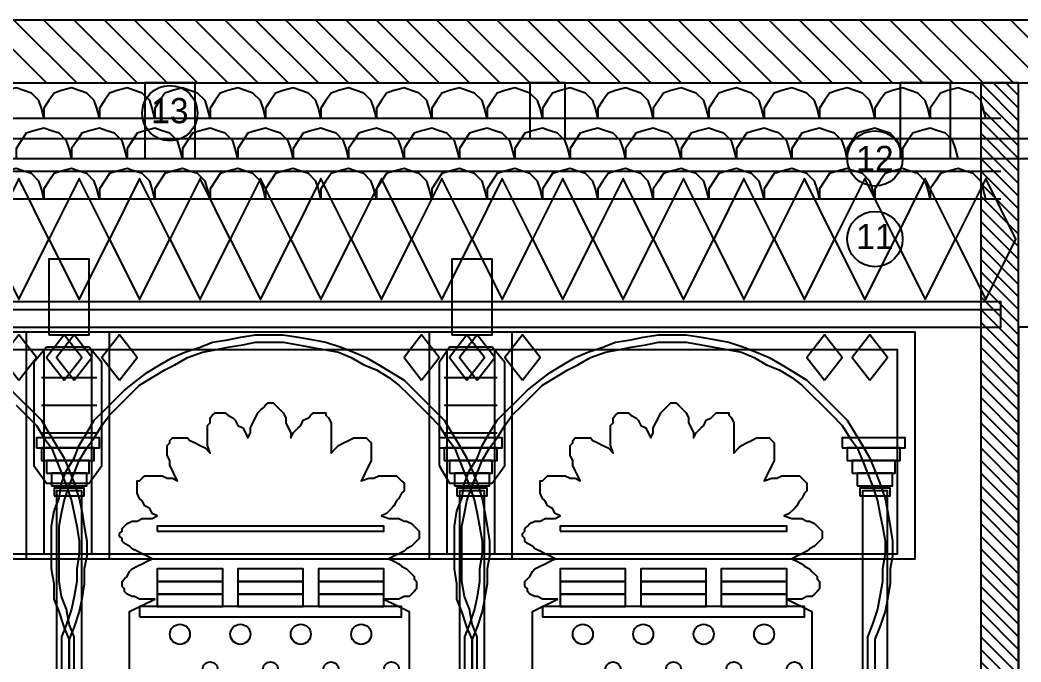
# Model space of a CAD drawing. Header units: metres. Extents: x 0 to 110, y 0 to 17.
# Drawn here: x 76.805 to 80.78, y 3.35 to 5.9 of the extents above; entities that cross this region are included whole.
import ezdxf
from ezdxf.enums import TextEntityAlignment as Align

# ---------------------------------------------------------------- set-up
doc = ezdxf.new("R2010")
doc.units = ezdxf.units.M
for name, color, linetype in [('A-ANNO', 2, 'CONTINUOUS'), ('A-HATCH', 8, 'CONTINUOUS'), ('A-WALL-CUT', 7, 'CONTINUOUS'), ('I-CEIL', 30, 'CONTINUOUS'), ('I-DECO', 8, 'CONTINUOUS'), ('I-FINE', 9, 'CONTINUOUS'), ('I-JOIN', 7, 'CONTINUOUS'), ('I-LIGHT', 2, 'CONTINUOUS')]:
    doc.layers.add(name, color=color, linetype=linetype)

msp = doc.modelspace()

# ---------------------------------------------------------------- linework, layer by layer
at = {"layer": 'A-ANNO'}
for centre in [(77.4, 5.53), (80.2, 5.35), (80.2, 5.03)]:
    msp.add_circle(centre, 0.11, dxfattribs=at)
at = {"layer": 'A-HATCH'}
for p, q in [((76.66, 5.9), (76.91, 5.65)), ((76.78, 5.9), (77.03, 5.65)), ((76.9, 5.9), (77.15, 5.65)), ((77.02, 5.9), (77.27, 5.65)), ((77.14, 5.9), (77.39, 5.65)), ((77.26, 5.9), (77.51, 5.65)), ((77.38, 5.9), (77.63, 5.65)), ((77.5, 5.9), (77.75, 5.65)), ((77.62, 5.9), (77.87, 5.65)), ((77.74, 5.9), (77.99, 5.65)), ((77.86, 5.9), (78.11, 5.65)), ((77.98, 5.9), (78.23, 5.65)), ((78.1, 5.9), (78.35, 5.65)), ((78.22, 5.9), (78.47, 5.65)), ((78.34, 5.9), (78.59, 5.65)), ((78.46, 5.9), (78.71, 5.65)), ((78.58, 5.9), (78.83, 5.65)), ((78.7, 5.9), (78.95, 5.65)), ((78.82, 5.9), (79.07, 5.65)), ((78.94, 5.9), (79.19, 5.65)), ((79.06, 5.9), (79.31, 5.65)), ((79.18, 5.9), (79.43, 5.65)), ((79.3, 5.9), (79.55, 5.65)), ((79.42, 5.9), (79.67, 5.65)), ((79.54, 5.9), (79.79, 5.65)), ((79.66, 5.9), (79.91, 5.65)), ((79.78, 5.9), (80.03, 5.65)), ((79.9, 5.9), (80.15, 5.65)), ((80.02, 5.9), (80.27, 5.65)), ((80.14, 5.9), (80.39, 5.65)), ((80.26, 5.9), (80.51, 5.65)), ((80.38, 5.9), (80.63, 5.65)), ((80.5, 5.9), (80.75, 5.65)), ((80.62, 5.9), (80.87, 5.65)), ((80.74, 5.9), (80.99, 5.65)), ((80.62, 5.65), (80.77, 5.5)), ((80.67, 5.65), (80.77, 5.55)), ((80.72, 5.65), (80.77, 5.6)), ((80.62, 5.6), (80.77, 5.45)), ((80.62, 5.55), (80.77, 5.4)), ((80.62, 5.5), (80.77, 5.35)), ((80.62, 5.45), (80.77, 5.3)), ((80.62, 5.4), (80.77, 5.25)), ((80.62, 5.35), (80.77, 5.2)), ((80.62, 5.3), (80.77, 5.15)), ((80.62, 5.25), (80.77, 5.1)), ((80.62, 5.2), (80.77, 5.05)), ((80.62, 5.15), (80.77, 5)), ((80.62, 5.1), (80.77, 4.95)), ((80.62, 5.05), (80.77, 4.9)), ((80.62, 5), (80.77, 4.85)), ((80.62, 4.95), (80.77, 4.8)), ((80.62, 4.9), (80.77, 4.75)), ((80.62, 4.85), (80.77, 4.7)), ((80.62, 4.8), (80.77, 4.65)), ((80.62, 4.75), (80.77, 4.6)), ((80.62, 4.7), (80.77, 4.55)), ((80.62, 4.65), (80.77, 4.5)), ((80.62, 4.6), (80.77, 4.45)), ((80.62, 4.55), (80.77, 4.4)), ((80.62, 4.5), (80.77, 4.35)), ((80.62, 4.45), (80.77, 4.3)), ((80.62, 4.4), (80.77, 4.25)), ((80.62, 4.35), (80.77, 4.2)), ((80.62, 4.3), (80.77, 4.15)), ((80.62, 4.25), (80.77, 4.1)), ((80.62, 4.2), (80.77, 4.05)), ((80.62, 4.15), (80.77, 4)), ((80.62, 4.1), (80.77, 3.95)), ((80.62, 4.05), (80.77, 3.9)), ((80.62, 4), (80.77, 3.85)), ((80.62, 3.95), (80.77, 3.8)), ((80.62, 3.9), (80.77, 3.75)), ((80.62, 3.85), (80.77, 3.7)), ((80.62, 3.8), (80.77, 3.65)), ((80.62, 3.75), (80.77, 3.6)), ((80.62, 3.7), (80.77, 3.55)), ((80.62, 3.65), (80.77, 3.5)), ((80.62, 3.6), (80.77, 3.45)), ((80.62, 3.55), (80.77, 3.4)), ((80.62, 3.5), (80.77, 3.35)), ((80.62, 3.45), (80.77, 3.3)), ((80.62, 3.4), (80.77, 3.25)), ((80.62, 3.35), (80.77, 3.2))]:
    msp.add_line(p, q, dxfattribs=at)
at = {"layer": 'A-WALL-CUT'}
for points in [[(71.15, 5.65), (83.65, 5.65), (83.65, 5.9), (71.15, 5.9)], [(80.62, 1.45), (80.77, 1.45), (80.77, 5.65), (80.62, 5.65)]]:
    msp.add_lwpolyline(points, close=True, dxfattribs=at)
at = {"layer": 'I-CEIL'}
for p, q in [((71.4, 5.43), (83.4, 5.43)), ((71.4, 5.35), (83.4, 5.35))]:
    msp.add_line(p, q, dxfattribs=at)
for points in [[(77.3, 5.35), (77.5, 5.35), (77.5, 5.65), (77.3, 5.65)], [(78.83, 5.43), (78.97, 5.43), (78.97, 5.65), (78.83, 5.65)], [(80.3, 5.35), (80.5, 5.35), (80.5, 5.65), (80.3, 5.65)]]:
    msp.add_lwpolyline(points, close=True, dxfattribs=at)
at = {"layer": 'I-DECO'}
for p, q in [((71.4, 5.3), (80.7, 5.3)), ((71.4, 4.75), (80.7, 4.75))]:
    msp.add_line(p, q, dxfattribs=at)
for points in [[(76.9, 5.51), (76.89, 5.55), (76.88, 5.58), (76.85, 5.61), (76.82, 5.62), (76.79, 5.63), (76.75, 5.62), (76.72, 5.61), (76.7, 5.58), (76.68, 5.55), (76.68, 5.51)], [(77.12, 5.51), (77.11, 5.55), (77.1, 5.58), (77.07, 5.61), (77.04, 5.62), (77.01, 5.63), (76.97, 5.62), (76.94, 5.61), (76.92, 5.58), (76.9, 5.55), (76.9, 5.51)], [(77.34, 5.51), (77.33, 5.55), (77.32, 5.58), (77.29, 5.61), (77.26, 5.62), (77.23, 5.63), (77.19, 5.62), (77.16, 5.61), (77.14, 5.58), (77.12, 5.55), (77.12, 5.51)], [(77.56, 5.51), (77.55, 5.55), (77.54, 5.58), (77.51, 5.61), (77.48, 5.62), (77.45, 5.63), (77.41, 5.62), (77.38, 5.61), (77.36, 5.58), (77.34, 5.55), (77.34, 5.51)], [(77.78, 5.51), (77.77, 5.55), (77.76, 5.58), (77.73, 5.61), (77.7, 5.62), (77.67, 5.63), (77.63, 5.62), (77.6, 5.61), (77.58, 5.58), (77.56, 5.55), (77.56, 5.51)], [(78, 5.51), (77.99, 5.55), (77.98, 5.58), (77.95, 5.61), (77.92, 5.62), (77.89, 5.63), (77.85, 5.62), (77.82, 5.61), (77.8, 5.58), (77.78, 5.55), (77.78, 5.51)], [(78.22, 5.51), (78.21, 5.55), (78.2, 5.58), (78.17, 5.61), (78.14, 5.62), (78.11, 5.63), (78.07, 5.62), (78.04, 5.61), (78.02, 5.58), (78, 5.55), (78, 5.51)], [(78.44, 5.51), (78.43, 5.55), (78.42, 5.58), (78.39, 5.61), (78.36, 5.62), (78.33, 5.63), (78.29, 5.62), (78.26, 5.61), (78.24, 5.58), (78.22, 5.55), (78.22, 5.51)], [(78.66, 5.51), (78.65, 5.55), (78.64, 5.58), (78.61, 5.61), (78.58, 5.62), (78.55, 5.63), (78.51, 5.62), (78.48, 5.61), (78.46, 5.58), (78.44, 5.55), (78.44, 5.51)], [(78.88, 5.51), (78.87, 5.55), (78.86, 5.58), (78.83, 5.61), (78.8, 5.62), (78.77, 5.63), (78.73, 5.62), (78.7, 5.61), (78.68, 5.58), (78.66, 5.55), (78.66, 5.51)], [(79.1, 5.51), (79.09, 5.55), (79.08, 5.58), (79.05, 5.61), (79.02, 5.62), (78.99, 5.63), (78.95, 5.62), (78.92, 5.61), (78.9, 5.58), (78.88, 5.55), (78.88, 5.51)], [(79.32, 5.51), (79.31, 5.55), (79.3, 5.58), (79.27, 5.61), (79.24, 5.62), (79.21, 5.63), (79.17, 5.62), (79.14, 5.61), (79.12, 5.58), (79.1, 5.55), (79.1, 5.51)], [(79.54, 5.51), (79.53, 5.55), (79.52, 5.58), (79.49, 5.61), (79.46, 5.62), (79.43, 5.63), (79.39, 5.62), (79.36, 5.61), (79.34, 5.58), (79.32, 5.55), (79.32, 5.51)], [(79.76, 5.51), (79.75, 5.55), (79.74, 5.58), (79.71, 5.61), (79.68, 5.62), (79.65, 5.63), (79.61, 5.62), (79.58, 5.61), (79.56, 5.58), (79.54, 5.55), (79.54, 5.51)], [(79.98, 5.51), (79.97, 5.55), (79.96, 5.58), (79.93, 5.61), (79.9, 5.62), (79.87, 5.63), (79.83, 5.62), (79.8, 5.61), (79.78, 5.58), (79.76, 5.55), (79.76, 5.51)], [(80.2, 5.51), (80.19, 5.55), (80.18, 5.58), (80.15, 5.61), (80.12, 5.62), (80.09, 5.63), (80.05, 5.62), (80.02, 5.61), (80, 5.58), (79.98, 5.55), (79.98, 5.51)], [(80.42, 5.51), (80.41, 5.55), (80.4, 5.58), (80.37, 5.61), (80.34, 5.62), (80.31, 5.63), (80.27, 5.62), (80.24, 5.61), (80.22, 5.58), (80.2, 5.55), (80.2, 5.51)], [(80.64, 5.51), (80.63, 5.55), (80.62, 5.58), (80.59, 5.61), (80.56, 5.62), (80.53, 5.63), (80.49, 5.62), (80.46, 5.61), (80.44, 5.58), (80.42, 5.55), (80.42, 5.51)], [(77.01, 5.35), (77, 5.39), (76.99, 5.42), (76.96, 5.45), (76.93, 5.46), (76.9, 5.47), (76.86, 5.46), (76.83, 5.45), (76.81, 5.42), (76.79, 5.39), (76.79, 5.35)], [(77.23, 5.35), (77.22, 5.39), (77.21, 5.42), (77.18, 5.45), (77.15, 5.46), (77.12, 5.47), (77.08, 5.46), (77.05, 5.45), (77.03, 5.42), (77.01, 5.39), (77.01, 5.35)], [(77.45, 5.35), (77.44, 5.39), (77.43, 5.42), (77.4, 5.45), (77.37, 5.46), (77.34, 5.47), (77.3, 5.46), (77.27, 5.45), (77.25, 5.42), (77.23, 5.39), (77.23, 5.35)], [(77.67, 5.35), (77.66, 5.39), (77.65, 5.42), (77.62, 5.45), (77.59, 5.46), (77.56, 5.47), (77.52, 5.46), (77.49, 5.45), (77.47, 5.42), (77.45, 5.39), (77.45, 5.35)], [(77.89, 5.35), (77.88, 5.39), (77.87, 5.42), (77.84, 5.45), (77.81, 5.46), (77.78, 5.47), (77.74, 5.46), (77.71, 5.45), (77.69, 5.42), (77.67, 5.39), (77.67, 5.35)], [(78.11, 5.35), (78.1, 5.39), (78.09, 5.42), (78.06, 5.45), (78.03, 5.46), (78, 5.47), (77.96, 5.46), (77.93, 5.45), (77.91, 5.42), (77.89, 5.39), (77.89, 5.35)], [(78.33, 5.35), (78.32, 5.39), (78.31, 5.42), (78.28, 5.45), (78.25, 5.46), (78.22, 5.47), (78.18, 5.46), (78.15, 5.45), (78.13, 5.42), (78.11, 5.39), (78.11, 5.35)], [(78.55, 5.35), (78.54, 5.39), (78.53, 5.42), (78.5, 5.45), (78.47, 5.46), (78.44, 5.47), (78.4, 5.46), (78.37, 5.45), (78.35, 5.42), (78.33, 5.39), (78.33, 5.35)], [(78.77, 5.35), (78.76, 5.39), (78.75, 5.42), (78.72, 5.45), (78.69, 5.46), (78.66, 5.47), (78.62, 5.46), (78.59, 5.45), (78.57, 5.42), (78.55, 5.39), (78.55, 5.35)], [(78.99, 5.35), (78.98, 5.39), (78.97, 5.42), (78.94, 5.45), (78.91, 5.46), (78.88, 5.47), (78.84, 5.46), (78.81, 5.45), (78.79, 5.42), (78.77, 5.39), (78.77, 5.35)], [(79.21, 5.35), (79.2, 5.39), (79.19, 5.42), (79.16, 5.45), (79.13, 5.46), (79.1, 5.47), (79.06, 5.46), (79.03, 5.45), (79.01, 5.42), (78.99, 5.39), (78.99, 5.35)], [(79.43, 5.35), (79.42, 5.39), (79.41, 5.42), (79.38, 5.45), (79.35, 5.46), (79.32, 5.47), (79.28, 5.46), (79.25, 5.45), (79.23, 5.42), (79.21, 5.39), (79.21, 5.35)], [(79.65, 5.35), (79.64, 5.39), (79.63, 5.42), (79.6, 5.45), (79.57, 5.46), (79.54, 5.47), (79.5, 5.46), (79.47, 5.45), (79.45, 5.42), (79.43, 5.39), (79.43, 5.35)], [(79.87, 5.35), (79.86, 5.39), (79.85, 5.42), (79.82, 5.45), (79.79, 5.46), (79.76, 5.47), (79.72, 5.46), (79.69, 5.45), (79.67, 5.42), (79.65, 5.39), (79.65, 5.35)], [(80.09, 5.35), (80.08, 5.39), (80.07, 5.42), (80.04, 5.45), (80.01, 5.46), (79.98, 5.47), (79.94, 5.46), (79.91, 5.45), (79.89, 5.42), (79.87, 5.39), (79.87, 5.35)], [(80.31, 5.35), (80.3, 5.39), (80.29, 5.42), (80.26, 5.45), (80.23, 5.46), (80.2, 5.47), (80.16, 5.46), (80.13, 5.45), (80.11, 5.42), (80.09, 5.39), (80.09, 5.35)], [(80.53, 5.35), (80.52, 5.39), (80.51, 5.42), (80.48, 5.45), (80.45, 5.46), (80.42, 5.47), (80.38, 5.46), (80.35, 5.45), (80.33, 5.42), (80.31, 5.39), (80.31, 5.35)], [(76.9, 5.19), (76.89, 5.23), (76.88, 5.26), (76.85, 5.29), (76.82, 5.3), (76.79, 5.31), (76.75, 5.3), (76.72, 5.29), (76.7, 5.26), (76.68, 5.23), (76.68, 5.19)], [(77.12, 5.19), (77.11, 5.23), (77.1, 5.26), (77.07, 5.29), (77.04, 5.3), (77.01, 5.31), (76.97, 5.3), (76.94, 5.29), (76.92, 5.26), (76.9, 5.23), (76.9, 5.19)], [(77.34, 5.19), (77.33, 5.23), (77.32, 5.26), (77.29, 5.29), (77.26, 5.3), (77.23, 5.31), (77.19, 5.3), (77.16, 5.29), (77.14, 5.26), (77.12, 5.23), (77.12, 5.19)], [(77.56, 5.19), (77.55, 5.23), (77.54, 5.26), (77.51, 5.29), (77.48, 5.3), (77.45, 5.31), (77.41, 5.3), (77.38, 5.29), (77.36, 5.26), (77.34, 5.23), (77.34, 5.19)], [(77.78, 5.19), (77.77, 5.23), (77.76, 5.26), (77.73, 5.29), (77.7, 5.3), (77.67, 5.31), (77.63, 5.3), (77.6, 5.29), (77.58, 5.26), (77.56, 5.23), (77.56, 5.19)], [(78, 5.19), (77.99, 5.23), (77.98, 5.26), (77.95, 5.29), (77.92, 5.3), (77.89, 5.31), (77.85, 5.3), (77.82, 5.29), (77.8, 5.26), (77.78, 5.23), (77.78, 5.19)], [(78.22, 5.19), (78.21, 5.23), (78.2, 5.26), (78.17, 5.29), (78.14, 5.3), (78.11, 5.31), (78.07, 5.3), (78.04, 5.29), (78.02, 5.26), (78, 5.23), (78, 5.19)], [(78.44, 5.19), (78.43, 5.23), (78.42, 5.26), (78.39, 5.29), (78.36, 5.3), (78.33, 5.31), (78.29, 5.3), (78.26, 5.29), (78.24, 5.26), (78.22, 5.23), (78.22, 5.19)], [(78.66, 5.19), (78.65, 5.23), (78.64, 5.26), (78.61, 5.29), (78.58, 5.3), (78.55, 5.31), (78.51, 5.3), (78.48, 5.29), (78.46, 5.26), (78.44, 5.23), (78.44, 5.19)], [(78.88, 5.19), (78.87, 5.23), (78.86, 5.26), (78.83, 5.29), (78.8, 5.3), (78.77, 5.31), (78.73, 5.3), (78.7, 5.29), (78.68, 5.26), (78.66, 5.23), (78.66, 5.19)], [(79.1, 5.19), (79.09, 5.23), (79.08, 5.26), (79.05, 5.29), (79.02, 5.3), (78.99, 5.31), (78.95, 5.3), (78.92, 5.29), (78.9, 5.26), (78.88, 5.23), (78.88, 5.19)], [(79.32, 5.19), (79.31, 5.23), (79.3, 5.26), (79.27, 5.29), (79.24, 5.3), (79.21, 5.31), (79.17, 5.3), (79.14, 5.29), (79.12, 5.26), (79.1, 5.23), (79.1, 5.19)], [(79.54, 5.19), (79.53, 5.23), (79.52, 5.26), (79.49, 5.29), (79.46, 5.3), (79.43, 5.31), (79.39, 5.3), (79.36, 5.29), (79.34, 5.26), (79.32, 5.23), (79.32, 5.19)], [(79.76, 5.19), (79.75, 5.23), (79.74, 5.26), (79.71, 5.29), (79.68, 5.3), (79.65, 5.31), (79.61, 5.3), (79.58, 5.29), (79.56, 5.26), (79.54, 5.23), (79.54, 5.19)], [(79.98, 5.19), (79.97, 5.23), (79.96, 5.26), (79.93, 5.29), (79.9, 5.3), (79.87, 5.31), (79.83, 5.3), (79.8, 5.29), (79.78, 5.26), (79.76, 5.23), (79.76, 5.19)], [(80.2, 5.19), (80.19, 5.23), (80.18, 5.26), (80.15, 5.29), (80.12, 5.3), (80.09, 5.31), (80.05, 5.3), (80.02, 5.29), (80, 5.26), (79.98, 5.23), (79.98, 5.19)], [(80.42, 5.19), (80.41, 5.23), (80.4, 5.26), (80.37, 5.29), (80.34, 5.3), (80.31, 5.31), (80.27, 5.3), (80.24, 5.29), (80.22, 5.26), (80.2, 5.23), (80.2, 5.19)], [(80.64, 5.19), (80.63, 5.23), (80.62, 5.26), (80.59, 5.29), (80.56, 5.3), (80.53, 5.31), (80.49, 5.3), (80.46, 5.29), (80.44, 5.26), (80.42, 5.23), (80.42, 5.19)]]:
    msp.add_lwpolyline(points, dxfattribs=at)
for points in [[(80.77, 1.45), (83.4, 1.45), (83.4, 4.68), (80.77, 4.68)], [(75.3, 3.78), (77.09, 3.78), (77.09, 4.59), (75.3, 4.59)], [(76.9, 3.78), (78.69, 3.78), (78.69, 4.59), (76.9, 4.59)], [(78.5, 3.78), (80.29, 3.78), (80.29, 4.59), (78.5, 4.59)], [(76.94, 4.01), (77.06, 4.01), (77.06, 4.04), (76.94, 4.04)], [(78.54, 4.01), (78.66, 4.01), (78.66, 4.04), (78.54, 4.04)], [(80.14, 4.01), (80.26, 4.01), (80.26, 4.04), (80.14, 4.04)]]:
    msp.add_lwpolyline(points, close=True, dxfattribs=at)
at = {"layer": 'I-FINE'}
for p, q in [((76.89, 4.48), (77.11, 4.48)), ((78.49, 4.48), (78.7, 4.48)), ((76.89, 4.37), (77.11, 4.37)), ((78.49, 4.37), (78.7, 4.37)), ((76.89, 4.26), (77.11, 4.26)), ((78.49, 4.26), (78.7, 4.26))]:
    msp.add_line(p, q, dxfattribs=at)
for points in [[(76.68, 5.03), (76.8, 4.79), (76.92, 5.03), (76.8, 5.27)], [(76.92, 5.03), (77.04, 4.79), (77.16, 5.03), (77.04, 5.27)], [(77.16, 5.03), (77.28, 4.79), (77.4, 5.03), (77.28, 5.27)], [(77.4, 5.03), (77.52, 4.79), (77.64, 5.03), (77.52, 5.27)], [(77.64, 5.03), (77.76, 4.79), (77.88, 5.03), (77.76, 5.27)], [(77.88, 5.03), (78, 4.79), (78.12, 5.03), (78, 5.27)], [(78.12, 5.03), (78.24, 4.79), (78.36, 5.03), (78.24, 5.27)], [(78.36, 5.03), (78.48, 4.79), (78.6, 5.03), (78.48, 5.27)], [(78.6, 5.03), (78.72, 4.79), (78.84, 5.03), (78.72, 5.27)], [(78.84, 5.03), (78.96, 4.79), (79.08, 5.03), (78.96, 5.27)], [(79.08, 5.03), (79.2, 4.79), (79.32, 5.03), (79.2, 5.27)], [(79.32, 5.03), (79.44, 4.79), (79.56, 5.03), (79.44, 5.27)], [(79.56, 5.03), (79.68, 4.79), (79.8, 5.03), (79.68, 5.27)], [(79.8, 5.03), (79.92, 4.79), (80.04, 5.03), (79.92, 5.27)], [(80.04, 5.03), (80.16, 4.79), (80.28, 5.03), (80.16, 5.27)], [(80.28, 5.03), (80.4, 4.79), (80.52, 5.03), (80.4, 5.27)], [(80.52, 5.03), (80.64, 4.79), (80.76, 5.03), (80.64, 5.27)], [(76.8, 4.47), (76.87, 4.56), (76.8, 4.65), (76.73, 4.56)], [(76.98, 4.47), (77.05, 4.56), (76.98, 4.65), (76.91, 4.56)], [(77.02, 4.47), (77.09, 4.56), (77.02, 4.65), (76.95, 4.56)], [(77.2, 4.47), (77.27, 4.56), (77.2, 4.65), (77.13, 4.56)], [(78.4, 4.47), (78.47, 4.56), (78.4, 4.65), (78.33, 4.56)], [(78.58, 4.47), (78.65, 4.56), (78.58, 4.65), (78.51, 4.56)], [(78.62, 4.47), (78.69, 4.56), (78.62, 4.65), (78.55, 4.56)], [(78.8, 4.47), (78.87, 4.56), (78.8, 4.65), (78.73, 4.56)], [(80, 4.47), (80.07, 4.56), (80, 4.65), (79.93, 4.56)], [(80.18, 4.47), (80.25, 4.56), (80.18, 4.65), (80.11, 4.56)], [(77.35, 3.67), (77.61, 3.67), (77.61, 3.72), (77.35, 3.72)], [(77.67, 3.67), (77.93, 3.67), (77.93, 3.72), (77.67, 3.72)], [(77.99, 3.67), (78.25, 3.67), (78.25, 3.72), (77.99, 3.72)], [(78.95, 3.67), (79.21, 3.67), (79.21, 3.72), (78.95, 3.72)], [(79.27, 3.67), (79.53, 3.67), (79.53, 3.72), (79.27, 3.72)], [(79.59, 3.67), (79.85, 3.67), (79.85, 3.72), (79.59, 3.72)], [(77.35, 3.62), (77.61, 3.62), (77.61, 3.67), (77.35, 3.67)], [(77.67, 3.62), (77.93, 3.62), (77.93, 3.67), (77.67, 3.67)], [(77.99, 3.62), (78.25, 3.62), (78.25, 3.67), (77.99, 3.67)], [(78.95, 3.62), (79.21, 3.62), (79.21, 3.67), (78.95, 3.67)], [(79.27, 3.62), (79.53, 3.62), (79.53, 3.67), (79.27, 3.67)], [(79.59, 3.62), (79.85, 3.62), (79.85, 3.67), (79.59, 3.67)], [(77.35, 3.57), (77.61, 3.57), (77.61, 3.62), (77.35, 3.62)], [(77.67, 3.57), (77.93, 3.57), (77.93, 3.62), (77.67, 3.62)], [(77.99, 3.57), (78.25, 3.57), (78.25, 3.62), (77.99, 3.62)], [(78.95, 3.57), (79.21, 3.57), (79.21, 3.62), (78.95, 3.62)], [(79.27, 3.57), (79.53, 3.57), (79.53, 3.62), (79.27, 3.62)], [(79.59, 3.57), (79.85, 3.57), (79.85, 3.62), (79.59, 3.62)]]:
    msp.add_lwpolyline(points, close=True, dxfattribs=at)
for centre, radius in [((77.44, 3.46), 0.04), ((77.68, 3.46), 0.04), ((77.92, 3.46), 0.04), ((78.16, 3.46), 0.04), ((79.04, 3.46), 0.04), ((79.28, 3.46), 0.04), ((79.52, 3.46), 0.04), ((79.76, 3.46), 0.04), ((77.56, 3.32), 0.03), ((77.8, 3.32), 0.03), ((78.04, 3.32), 0.03), ((78.28, 3.32), 0.03), ((79.16, 3.32), 0.03), ((79.4, 3.32), 0.03), ((79.64, 3.32), 0.03), ((79.88, 3.32), 0.03)]:
    msp.add_circle(centre, radius, dxfattribs=at)
at = {"layer": 'I-JOIN'}
for p, q in [((71.4, 5.51), (80.7, 5.51)), ((71.4, 5.35), (80.7, 5.35)), ((71.4, 5.19), (80.7, 5.19))]:
    msp.add_line(p, q, dxfattribs=at)
for points in [[(71.4, 4.68), (80.7, 4.68), (80.7, 4.78), (71.4, 4.78)], [(75.23, 3.76), (77.16, 3.76), (77.16, 4.66), (75.23, 4.66)], [(76.83, 3.76), (78.76, 3.76), (78.76, 4.66), (76.83, 4.66)], [(78.43, 3.76), (80.36, 3.76), (80.36, 4.66), (78.43, 4.66)], [(76.87, 4.2), (77.12, 4.2), (77.12, 4.24), (76.87, 4.24)], [(78.47, 4.2), (78.72, 4.2), (78.72, 4.24), (78.47, 4.24)], [(80.07, 4.2), (80.32, 4.2), (80.32, 4.24), (80.07, 4.24)], [(76.89, 4.15), (77.1, 4.15), (77.1, 4.2), (76.89, 4.2)], [(78.49, 4.15), (78.7, 4.15), (78.7, 4.2), (78.49, 4.2)], [(80.09, 4.15), (80.3, 4.15), (80.3, 4.2), (80.09, 4.2)], [(76.91, 4.1), (77.08, 4.1), (77.08, 4.15), (76.91, 4.15)], [(78.51, 4.1), (78.68, 4.1), (78.68, 4.15), (78.51, 4.15)], [(80.11, 4.1), (80.28, 4.1), (80.28, 4.15), (80.11, 4.15)], [(76.93, 4.05), (77.07, 4.05), (77.07, 4.1), (76.93, 4.1)], [(78.53, 4.05), (78.67, 4.05), (78.67, 4.1), (78.53, 4.1)], [(80.13, 4.05), (80.27, 4.05), (80.27, 4.1), (80.13, 4.1)], [(76.95, 1.63), (77.05, 1.63), (77.05, 4.03), (76.95, 4.03)], [(78.55, 1.63), (78.65, 1.63), (78.65, 4.03), (78.55, 4.03)], [(80.15, 1.63), (80.25, 1.63), (80.25, 4.03), (80.15, 4.03)], [(77.28, 3.53), (78.32, 3.53), (78.32, 3.57), (77.28, 3.57)], [(78.88, 3.53), (79.92, 3.53), (79.92, 3.57), (78.88, 3.57)]]:
    msp.add_lwpolyline(points, close=True, dxfattribs=at)
for points in [[(77, 1.63), (77, 3.44), (76.98, 3.49), (76.96, 3.55), (76.94, 3.6), (76.94, 3.66), (76.93, 3.72), (76.93, 3.77), (76.93, 3.83), (76.93, 3.89), (76.94, 3.95), (76.96, 4), (76.97, 4.06), (76.99, 4.11), (77.02, 4.16), (77.04, 4.21), (77.07, 4.26), (77.1, 4.31), (77.14, 4.35), (77.18, 4.39), (77.22, 4.43), (77.27, 4.47), (77.31, 4.5), (77.36, 4.53), (77.41, 4.56), (77.46, 4.58), (77.52, 4.6), (77.57, 4.62), (77.63, 4.63), (77.68, 4.64), (77.74, 4.65), (77.8, 4.65), (77.85, 4.65), (77.91, 4.64), (77.97, 4.63), (78.02, 4.62), (78.08, 4.6), (78.13, 4.58), (78.18, 4.56), (78.23, 4.53), (78.28, 4.5), (78.33, 4.47), (78.37, 4.43), (78.41, 4.39), (78.45, 4.35), (78.49, 4.31), (78.52, 4.26), (78.55, 4.21), (78.58, 4.16), (78.6, 4.11), (78.62, 4.06), (78.64, 4), (78.65, 3.95), (78.66, 3.89), (78.67, 3.83), (78.67, 3.77), (78.66, 3.72), (78.66, 3.66), (78.65, 3.6), (78.64, 3.55), (78.62, 3.49), (78.6, 3.44), (78.6, 1.63)], [(77.02, 1.63), (77.02, 3.45), (77, 3.5), (76.99, 3.56), (76.97, 3.61), (76.96, 3.67), (76.96, 3.72), (76.96, 3.78), (76.96, 3.83), (76.96, 3.89), (76.97, 3.94), (76.98, 3.99), (77, 4.05), (77.02, 4.1), (77.04, 4.15), (77.07, 4.2), (77.1, 4.24), (77.13, 4.29), (77.16, 4.33), (77.2, 4.37), (77.24, 4.41), (77.28, 4.45), (77.33, 4.48), (77.38, 4.51), (77.42, 4.53), (77.47, 4.56), (77.53, 4.58), (77.58, 4.59), (77.63, 4.6), (77.69, 4.61), (77.74, 4.62), (77.8, 4.62), (77.85, 4.62), (77.91, 4.61), (77.96, 4.6), (78.02, 4.59), (78.07, 4.58), (78.12, 4.56), (78.17, 4.53), (78.22, 4.51), (78.27, 4.48), (78.31, 4.45), (78.35, 4.41), (78.39, 4.37), (78.43, 4.33), (78.47, 4.29), (78.5, 4.24), (78.53, 4.2), (78.55, 4.15), (78.57, 4.1), (78.59, 4.05), (78.61, 3.99), (78.62, 3.94), (78.63, 3.89), (78.64, 3.83), (78.64, 3.78), (78.63, 3.72), (78.63, 3.67), (78.62, 3.61), (78.61, 3.56), (78.59, 3.5), (78.57, 3.45), (78.57, 1.63)], [(78.6, 1.63), (78.6, 3.44), (78.58, 3.49), (78.56, 3.55), (78.54, 3.6), (78.54, 3.66), (78.53, 3.72), (78.53, 3.77), (78.53, 3.83), (78.53, 3.89), (78.54, 3.95), (78.56, 4), (78.57, 4.06), (78.59, 4.11), (78.62, 4.16), (78.64, 4.21), (78.67, 4.26), (78.7, 4.31), (78.74, 4.35), (78.78, 4.39), (78.82, 4.43), (78.87, 4.47), (78.91, 4.5), (78.96, 4.53), (79.01, 4.56), (79.06, 4.58), (79.12, 4.6), (79.17, 4.62), (79.23, 4.63), (79.28, 4.64), (79.34, 4.65), (79.4, 4.65), (79.45, 4.65), (79.51, 4.64), (79.57, 4.63), (79.62, 4.62), (79.68, 4.6), (79.73, 4.58), (79.78, 4.56), (79.83, 4.53), (79.88, 4.5), (79.93, 4.47), (79.97, 4.43), (80.01, 4.39), (80.05, 4.35), (80.09, 4.31), (80.12, 4.26), (80.15, 4.21), (80.18, 4.16), (80.2, 4.11), (80.22, 4.06), (80.24, 4), (80.25, 3.95), (80.26, 3.89), (80.27, 3.83), (80.27, 3.77), (80.26, 3.72), (80.26, 3.66), (80.25, 3.6), (80.24, 3.55), (80.22, 3.49), (80.2, 3.44), (80.2, 1.63)], [(78.62, 1.63), (78.62, 3.45), (78.6, 3.5), (78.59, 3.56), (78.57, 3.61), (78.56, 3.67), (78.56, 3.72), (78.56, 3.78), (78.56, 3.83), (78.56, 3.89), (78.57, 3.94), (78.58, 3.99), (78.6, 4.05), (78.62, 4.1), (78.64, 4.15), (78.67, 4.2), (78.7, 4.24), (78.73, 4.29), (78.76, 4.33), (78.8, 4.37), (78.84, 4.41), (78.88, 4.45), (78.93, 4.48), (78.98, 4.51), (79.02, 4.53), (79.07, 4.56), (79.13, 4.58), (79.18, 4.59), (79.23, 4.6), (79.29, 4.61), (79.34, 4.62), (79.4, 4.62), (79.45, 4.62), (79.51, 4.61), (79.56, 4.6), (79.62, 4.59), (79.67, 4.58), (79.72, 4.56), (79.77, 4.53), (79.82, 4.51), (79.87, 4.48), (79.91, 4.45), (79.95, 4.41), (79.99, 4.37), (80.03, 4.33), (80.07, 4.29), (80.1, 4.24), (80.13, 4.2), (80.15, 4.15), (80.17, 4.1), (80.19, 4.05), (80.21, 3.99), (80.22, 3.94), (80.23, 3.89), (80.24, 3.83), (80.24, 3.78), (80.23, 3.72), (80.23, 3.67), (80.22, 3.61), (80.21, 3.56), (80.19, 3.5), (80.17, 3.45), (80.17, 1.63)], [(76.77, 4.43), (76.81, 4.39), (76.85, 4.35), (76.89, 4.31), (76.92, 4.26), (76.95, 4.21), (76.98, 4.16), (77, 4.11), (77.02, 4.06), (77.04, 4), (77.05, 3.95), (77.06, 3.89), (77.07, 3.83), (77.07, 3.77), (77.06, 3.72), (77.06, 3.66), (77.05, 3.6), (77.04, 3.55), (77.02, 3.49), (77, 3.44), (77, 1.63)], [(77.24, 1.63), (77.24, 3.55), (77.34, 3.6), (77.32, 3.6), (77.3, 3.6), (77.28, 3.6), (77.26, 3.61), (77.25, 3.61), (77.23, 3.62), (77.22, 3.63), (77.22, 3.64), (77.21, 3.65), (77.21, 3.66), (77.21, 3.67), (77.22, 3.68), (77.23, 3.69), (77.24, 3.71), (77.25, 3.72), (77.27, 3.73), (77.29, 3.74), (77.31, 3.75), (77.33, 3.76), (77.31, 3.77), (77.29, 3.78), (77.27, 3.79), (77.25, 3.8), (77.24, 3.81), (77.22, 3.82), (77.21, 3.83), (77.21, 3.84), (77.2, 3.85), (77.2, 3.86), (77.21, 3.87), (77.21, 3.88), (77.22, 3.89), (77.23, 3.9), (77.25, 3.91), (77.27, 3.91), (77.29, 3.92), (77.31, 3.92), (77.33, 3.92), (77.35, 3.93), (77.33, 3.94), (77.32, 3.96), (77.3, 3.97), (77.29, 3.99), (77.28, 4), (77.27, 4.02), (77.27, 4.03), (77.27, 4.04), (77.27, 4.06), (77.27, 4.07), (77.28, 4.07), (77.29, 4.08), (77.3, 4.09), (77.31, 4.09), (77.33, 4.09), (77.35, 4.09), (77.37, 4.09), (77.39, 4.08), (77.41, 4.08), (77.43, 4.07), (77.42, 4.09), (77.41, 4.11), (77.4, 4.13), (77.4, 4.15), (77.39, 4.17), (77.39, 4.19), (77.39, 4.2), (77.39, 4.21), (77.4, 4.22), (77.4, 4.23), (77.41, 4.24), (77.42, 4.24), (77.44, 4.24), (77.45, 4.24), (77.47, 4.24), (77.48, 4.23), (77.5, 4.22), (77.52, 4.21), (77.54, 4.2), (77.56, 4.18), (77.55, 4.21), (77.55, 4.23), (77.55, 4.25), (77.55, 4.27), (77.55, 4.29), (77.56, 4.3), (77.56, 4.32), (77.57, 4.33), (77.58, 4.34), (77.59, 4.34), (77.6, 4.34), (77.61, 4.34), (77.62, 4.34), (77.63, 4.33), (77.65, 4.32), (77.66, 4.31), (77.67, 4.29), (77.69, 4.28), (77.7, 4.26), (77.71, 4.24), (77.72, 4.26), (77.72, 4.28), (77.73, 4.3), (77.74, 4.32), (77.75, 4.34), (77.76, 4.35), (77.77, 4.36), (77.78, 4.37), (77.79, 4.38), (77.8, 4.38), (77.81, 4.38), (77.82, 4.37), (77.83, 4.36), (77.84, 4.35), (77.85, 4.34), (77.86, 4.32), (77.86, 4.3), (77.87, 4.28), (77.88, 4.26), (77.88, 4.24), (77.89, 4.26), (77.91, 4.28), (77.92, 4.29), (77.93, 4.31), (77.95, 4.32), (77.96, 4.33), (77.97, 4.34), (77.99, 4.34), (78, 4.34), (78.01, 4.34), (78.02, 4.34), (78.02, 4.33), (78.03, 4.32), (78.04, 4.3), (78.04, 4.29), (78.04, 4.27), (78.04, 4.25), (78.04, 4.23), (78.04, 4.21), (78.04, 4.18), (78.06, 4.2), (78.07, 4.21), (78.09, 4.22), (78.11, 4.23), (78.13, 4.24), (78.14, 4.24), (78.16, 4.24), (78.17, 4.24), (78.18, 4.24), (78.19, 4.23), (78.2, 4.22), (78.2, 4.21), (78.2, 4.2), (78.2, 4.19), (78.2, 4.17), (78.2, 4.15), (78.19, 4.13), (78.18, 4.11), (78.17, 4.09), (78.16, 4.07), (78.19, 4.08), (78.21, 4.08), (78.23, 4.09), (78.25, 4.09), (78.27, 4.09), (78.28, 4.09), (78.3, 4.09), (78.31, 4.08), (78.32, 4.07), (78.32, 4.07), (78.33, 4.06), (78.33, 4.04), (78.33, 4.03), (78.32, 4.02), (78.31, 4), (78.3, 3.99), (78.29, 3.97), (78.28, 3.96), (78.26, 3.94), (78.24, 3.93), (78.27, 3.92), (78.29, 3.92), (78.31, 3.92), (78.33, 3.91), (78.34, 3.91), (78.36, 3.9), (78.37, 3.89), (78.38, 3.88), (78.39, 3.87), (78.39, 3.86), (78.39, 3.85), (78.39, 3.84), (78.38, 3.83), (78.37, 3.82), (78.36, 3.81), (78.34, 3.8), (78.33, 3.79), (78.31, 3.78), (78.29, 3.77), (78.27, 3.76), (78.29, 3.75), (78.31, 3.74), (78.32, 3.73), (78.34, 3.72), (78.35, 3.71), (78.37, 3.69), (78.37, 3.68), (78.38, 3.67), (78.38, 3.66), (78.38, 3.65), (78.38, 3.64), (78.37, 3.63), (78.36, 3.62), (78.35, 3.61), (78.33, 3.61), (78.31, 3.6), (78.29, 3.6), (78.27, 3.6), (78.25, 3.6), (78.35, 3.55), (78.35, 1.63)], [(78.84, 1.63), (78.84, 3.55), (78.94, 3.6), (78.92, 3.6), (78.9, 3.6), (78.88, 3.6), (78.86, 3.61), (78.85, 3.61), (78.83, 3.62), (78.82, 3.63), (78.82, 3.64), (78.81, 3.65), (78.81, 3.66), (78.81, 3.67), (78.82, 3.68), (78.83, 3.69), (78.84, 3.71), (78.85, 3.72), (78.87, 3.73), (78.89, 3.74), (78.91, 3.75), (78.93, 3.76), (78.91, 3.77), (78.89, 3.78), (78.87, 3.79), (78.85, 3.8), (78.84, 3.81), (78.82, 3.82), (78.81, 3.83), (78.81, 3.84), (78.8, 3.85), (78.8, 3.86), (78.81, 3.87), (78.81, 3.88), (78.82, 3.89), (78.83, 3.9), (78.85, 3.91), (78.87, 3.91), (78.89, 3.92), (78.91, 3.92), (78.93, 3.92), (78.95, 3.93), (78.93, 3.94), (78.92, 3.96), (78.9, 3.97), (78.89, 3.99), (78.88, 4), (78.87, 4.02), (78.87, 4.03), (78.87, 4.04), (78.87, 4.06), (78.87, 4.07), (78.88, 4.07), (78.89, 4.08), (78.9, 4.09), (78.91, 4.09), (78.93, 4.09), (78.95, 4.09), (78.97, 4.09), (78.99, 4.08), (79.01, 4.08), (79.03, 4.07), (79.02, 4.09), (79.01, 4.11), (79, 4.13), (79, 4.15), (78.99, 4.17), (78.99, 4.19), (78.99, 4.2), (78.99, 4.21), (79, 4.22), (79, 4.23), (79.01, 4.24), (79.02, 4.24), (79.04, 4.24), (79.05, 4.24), (79.07, 4.24), (79.08, 4.23), (79.1, 4.22), (79.12, 4.21), (79.14, 4.2), (79.16, 4.18), (79.15, 4.21), (79.15, 4.23), (79.15, 4.25), (79.15, 4.27), (79.15, 4.29), (79.16, 4.3), (79.16, 4.32), (79.17, 4.33), (79.18, 4.34), (79.19, 4.34), (79.2, 4.34), (79.21, 4.34), (79.22, 4.34), (79.23, 4.33), (79.25, 4.32), (79.26, 4.31), (79.27, 4.29), (79.29, 4.28), (79.3, 4.26), (79.31, 4.24), (79.32, 4.26), (79.32, 4.28), (79.33, 4.3), (79.34, 4.32), (79.35, 4.34), (79.36, 4.35), (79.37, 4.36), (79.38, 4.37), (79.39, 4.38), (79.4, 4.38), (79.41, 4.38), (79.42, 4.37), (79.43, 4.36), (79.44, 4.35), (79.45, 4.34), (79.46, 4.32), (79.46, 4.3), (79.47, 4.28), (79.48, 4.26), (79.48, 4.24), (79.49, 4.26), (79.51, 4.28), (79.52, 4.29), (79.53, 4.31), (79.55, 4.32), (79.56, 4.33), (79.57, 4.34), (79.59, 4.34), (79.6, 4.34), (79.61, 4.34), (79.62, 4.34), (79.62, 4.33), (79.63, 4.32), (79.64, 4.3), (79.64, 4.29), (79.64, 4.27), (79.64, 4.25), (79.64, 4.23), (79.64, 4.21), (79.64, 4.18), (79.66, 4.2), (79.67, 4.21), (79.69, 4.22), (79.71, 4.23), (79.73, 4.24), (79.74, 4.24), (79.76, 4.24), (79.77, 4.24), (79.78, 4.24), (79.79, 4.23), (79.8, 4.22), (79.8, 4.21), (79.8, 4.2), (79.8, 4.19), (79.8, 4.17), (79.8, 4.15), (79.79, 4.13), (79.78, 4.11), (79.77, 4.09), (79.76, 4.07), (79.79, 4.08), (79.81, 4.08), (79.83, 4.09), (79.85, 4.09), (79.87, 4.09), (79.88, 4.09), (79.9, 4.09), (79.91, 4.08), (79.92, 4.07), (79.92, 4.07), (79.93, 4.06), (79.93, 4.04), (79.93, 4.03), (79.92, 4.02), (79.91, 4), (79.9, 3.99), (79.89, 3.97), (79.88, 3.96), (79.86, 3.94), (79.84, 3.93), (79.87, 3.92), (79.89, 3.92), (79.91, 3.92), (79.93, 3.91), (79.94, 3.91), (79.96, 3.9), (79.97, 3.89), (79.98, 3.88), (79.99, 3.87), (79.99, 3.86), (79.99, 3.85), (79.99, 3.84), (79.98, 3.83), (79.97, 3.82), (79.96, 3.81), (79.94, 3.8), (79.93, 3.79), (79.91, 3.78), (79.89, 3.77), (79.87, 3.76), (79.89, 3.75), (79.91, 3.74), (79.92, 3.73), (79.94, 3.72), (79.95, 3.71), (79.97, 3.69), (79.97, 3.68), (79.98, 3.67), (79.98, 3.66), (79.98, 3.65), (79.98, 3.64), (79.97, 3.63), (79.96, 3.62), (79.95, 3.61), (79.93, 3.61), (79.91, 3.6), (79.89, 3.6), (79.87, 3.6), (79.85, 3.6), (79.95, 3.55), (79.95, 1.63)], [(76.79, 4.37), (76.83, 4.33), (76.87, 4.29), (76.9, 4.24), (76.93, 4.2), (76.95, 4.15), (76.97, 4.1), (76.99, 4.05), (77.01, 3.99), (77.02, 3.94), (77.03, 3.89), (77.04, 3.83), (77.04, 3.78), (77.03, 3.72), (77.03, 3.67), (77.02, 3.61), (77.01, 3.56), (76.99, 3.5), (76.97, 3.45), (76.97, 1.63)]]:
    msp.add_lwpolyline(points, dxfattribs=at)
at = {"layer": 'I-LIGHT'}
for points in [[(76.92, 4.65), (77.08, 4.65), (77.08, 4.95), (76.92, 4.95)], [(78.52, 4.65), (78.68, 4.65), (78.68, 4.95), (78.52, 4.95)], [(76.91, 4.6), (76.86, 4.54), (76.86, 4.13), (76.91, 4.06), (77.08, 4.06), (77.13, 4.13), (77.13, 4.54), (77.08, 4.6)], [(78.51, 4.6), (78.47, 4.54), (78.47, 4.13), (78.51, 4.06), (78.68, 4.06), (78.73, 4.13), (78.73, 4.54), (78.68, 4.6)], [(77.35, 3.87), (78.25, 3.87), (78.25, 3.89), (77.35, 3.89)], [(78.95, 3.87), (79.85, 3.87), (79.85, 3.89), (78.95, 3.89)]]:
    msp.add_lwpolyline(points, close=True, dxfattribs=at)

# ---------------------------------------------------------------- texts
at = {"layer": 'A-ANNO'}
for s, p in [('13', (77.4, 5.49)), ('12', (80.2, 5.3)), ('11', (80.2, 4.99))]:
    msp.add_text(s, height=0.1, dxfattribs=at).set_placement(p, align=Align.CENTER)

doc.saveas('drawing.dxf')
